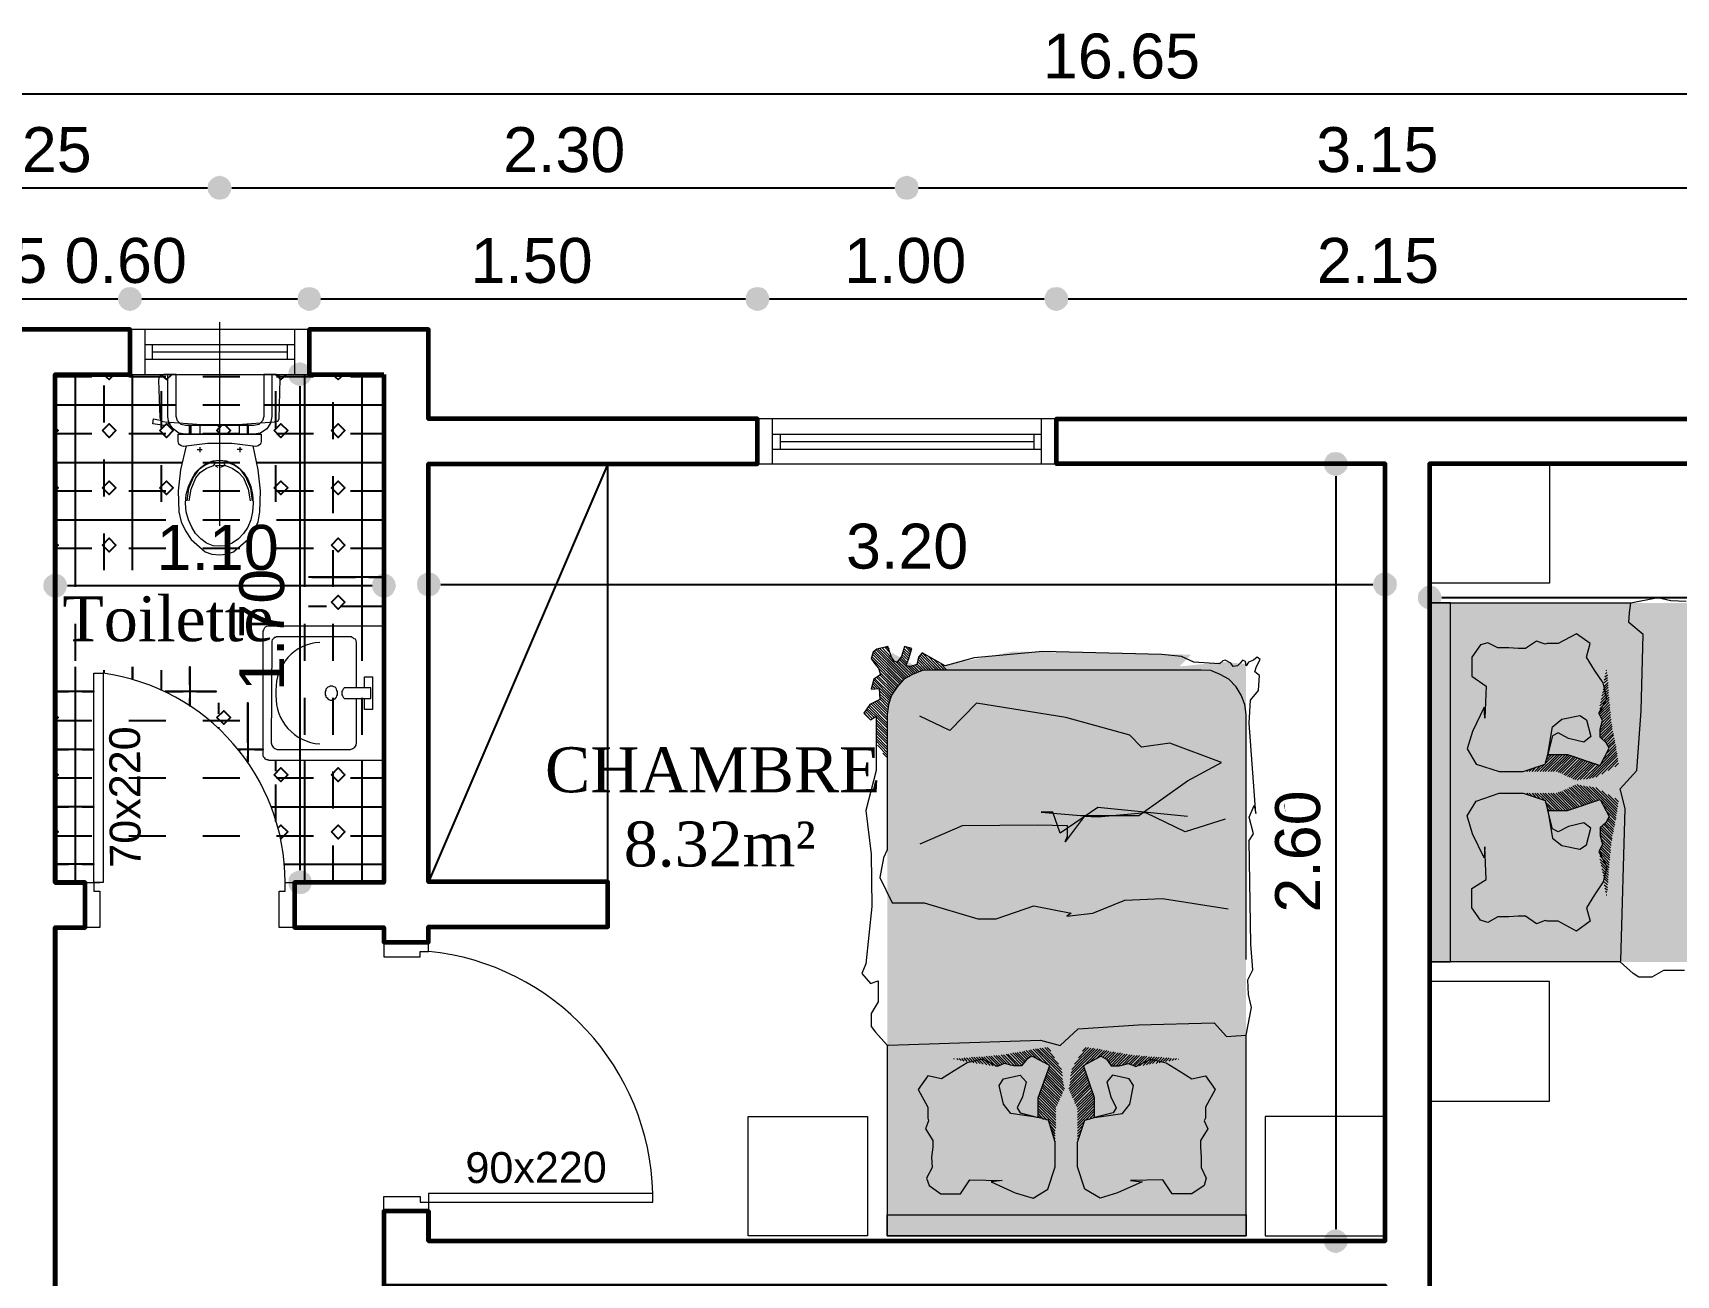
# Model space of a CAD drawing. Header units: inches. Extents: x 4.9 to 20.4, y 4.7 to 15.7.
# Drawn here: x 9.926 to 14.376, y 12.297 to 15.66 of the extents above; entities that cross this region are included whole.
import ezdxf

# ---------------------------------------------------------------- set-up
doc = ezdxf.new("R2010")
doc.units = ezdxf.units.IN
doc.header["$MEASUREMENT"] = 0
doc.linetypes.add('PDF_IMPORT', pattern=[1, 0.8, -0.2])
for name, color, linetype in [('PDF_Geometry', 7, 'Continuous'), ('PDF_Solid Fills', 7, 'Continuous'), ('PDF_Text', 7, 'Continuous')]:
    doc.layers.add(name, color=color, linetype=linetype)
doc.styles.add('PDF Arial', font='arial.ttf')
doc.styles.add('PDF Romantic', font='romantic.ttf')

# ---------------------------------------------------------------- blocks, each defined once
blk = doc.blocks.new('distribution 3')
at = {"layer": 'PDF_Solid Fills', "transparency": 33554559}
for points in [[(9.7717, 11.1788), (9.76, 11.1771), (9.7483, 11.1688), (9.7417, 11.1588), (9.74, 11.1471), (9.7417, 11.1338), (9.7483, 11.1238), (9.76, 11.1171), (9.7717, 11.1138), (9.785, 11.1171), (9.795, 11.1238), (9.8017, 11.1338), (9.805, 11.1471), (9.8017, 11.1588), (9.795, 11.1688), (9.785, 11.1771)], [(10.5783, 10.9571), (10.5717, 10.9671), (10.56, 10.9738), (10.5483, 10.9771), (10.535, 10.9738), (10.525, 10.9671), (10.5183, 10.9571), (10.515, 10.9438), (10.5183, 10.9321), (10.525, 10.9221), (10.535, 10.9138), (10.5483, 10.9121), (10.56, 10.9138), (10.5717, 10.9221), (10.5783, 10.9321), (10.58, 10.9438)], [(10.8783, 10.7138), (10.8717, 10.7238), (10.8617, 10.7321), (10.8483, 10.7338), (10.8367, 10.7321), (10.825, 10.7238), (10.8183, 10.7138), (10.8167, 10.7021), (10.8183, 10.6888), (10.825, 10.6788), (10.8367, 10.6721), (10.8483, 10.6688), (10.8617, 10.6721), (10.8717, 10.6788), (10.8783, 10.6888), (10.8817, 10.7021)], [(8.9367, 10.4838), (8.9383, 10.4721), (8.945, 10.4604), (8.9567, 10.4538), (8.9683, 10.4521), (8.9817, 10.4538), (8.9917, 10.4604), (8.9983, 10.4721), (9.0017, 10.4838), (8.9983, 10.4954), (8.9917, 10.5071), (8.9817, 10.5138), (8.9683, 10.5154), (8.9567, 10.5138), (8.945, 10.5071), (8.9383, 10.4954)], [(10.3767, 10.4838), (10.3733, 10.4954), (10.3667, 10.5071), (10.3567, 10.5138), (10.3433, 10.5154), (10.3317, 10.5138), (10.3217, 10.5071), (10.315, 10.4954), (10.3117, 10.4838), (10.315, 10.4721), (10.3217, 10.4604), (10.3317, 10.4538), (10.3433, 10.4521), (10.3567, 10.4538), (10.3667, 10.4604), (10.3733, 10.4721)], [(10.5783, 10.4704), (10.5717, 10.4821), (10.56, 10.4888), (10.5483, 10.4904), (10.535, 10.4888), (10.525, 10.4821), (10.5183, 10.4704), (10.515, 10.4588), (10.5183, 10.4471), (10.525, 10.4354), (10.535, 10.4288), (10.5483, 10.4271), (10.56, 10.4288), (10.5717, 10.4354), (10.5783, 10.4471), (10.58, 10.4588)], [(9.7717, 10.2238), (9.785, 10.2271), (9.795, 10.2338), (9.8017, 10.2438), (9.805, 10.2571), (9.8017, 10.2688), (9.795, 10.2788), (9.785, 10.2871), (9.7717, 10.2888), (9.76, 10.2871), (9.7483, 10.2788), (9.7417, 10.2688), (9.74, 10.2571), (9.7417, 10.2438), (9.7483, 10.2338), (9.76, 10.2271)], [(9.775, 10.1671), (9.7633, 10.1654), (9.7517, 10.1588), (9.745, 10.1471), (9.7433, 10.1354), (9.745, 10.1221), (9.7517, 10.1121), (9.7633, 10.1054), (9.775, 10.1021), (9.7883, 10.1054), (9.7983, 10.1121), (9.805, 10.1221), (9.8083, 10.1354), (9.805, 10.1471), (9.7983, 10.1588), (9.7883, 10.1654)], [(10.5783, 9.2571), (10.5717, 9.2688), (10.56, 9.2754), (10.5483, 9.2771), (10.535, 9.2754), (10.525, 9.2688), (10.5183, 9.2571), (10.515, 9.2454), (10.5183, 9.2321), (10.525, 9.2221), (10.535, 9.2154), (10.5483, 9.2121), (10.56, 9.2154), (10.5717, 9.2221), (10.5783, 9.2321), (10.58, 9.2454)], [(8.0117, 7.9221), (8.0683, 7.9221), (8.0683, 8.8938), (8.0117, 8.8938)], [(10.8783, 8.8538), (10.8717, 8.8638), (10.8617, 8.8704), (10.8483, 8.8738), (10.8367, 8.8704), (10.825, 8.8638), (10.8183, 8.8538), (10.8167, 8.8404), (10.8183, 8.8288), (10.825, 8.8171), (10.8367, 8.8104), (10.8483, 8.8088), (10.8617, 8.8104), (10.8717, 8.8171), (10.8783, 8.8288), (10.8817, 8.8404)], [(8.3433, 8.5588), (8.3383, 8.5304), (8.3433, 8.5338), (8.3583, 8.5421), (8.3883, 8.5271), (8.4183, 8.5204), (8.4283, 8.5171), (8.4367, 8.5238), (8.4467, 8.5338), (8.4367, 8.5788), (8.4283, 8.5838), (8.4183, 8.5904), (8.3883, 8.5838), (8.3683, 8.5788), (8.3583, 8.5704)], [(10.5783, 8.4488), (10.5717, 8.4588), (10.56, 8.4654), (10.5483, 8.4688), (10.535, 8.4654), (10.525, 8.4588), (10.5183, 8.4488), (10.515, 8.4354), (10.5183, 8.4238), (10.525, 8.4138), (10.535, 8.4054), (10.5483, 8.4038), (10.56, 8.4054), (10.5717, 8.4138), (10.5783, 8.4238), (10.58, 8.4354)], [(8.3433, 8.2671), (8.3417, 8.2671), (8.3433, 8.2571), (8.3683, 8.2371), (8.3883, 8.2338), (8.4183, 8.2271), (8.4283, 8.2338), (8.4367, 8.2388), (8.4467, 8.2838), (8.4367, 8.2921), (8.4283, 8.2988), (8.4183, 8.2971), (8.3883, 8.2888), (8.3683, 8.2788)], [(7.965, 7.6788), (7.9683, 7.6671), (7.975, 7.6571), (7.985, 7.6488), (7.9983, 7.6471), (8.01, 7.6488), (8.02, 7.6571), (8.0267, 7.6671), (8.03, 7.6788), (8.0267, 7.6921), (8.02, 7.7021), (8.01, 7.7088), (7.9983, 7.7121), (7.985, 7.7088), (7.975, 7.7021), (7.9683, 7.6921)], [(10.1333, 7.6788), (10.1317, 7.6921), (10.125, 7.7021), (10.1133, 7.7088), (10.1017, 7.7121), (10.0883, 7.7088), (10.0783, 7.7021), (10.0717, 7.6921), (10.0683, 7.6788), (10.0717, 7.6671), (10.0783, 7.6571), (10.0883, 7.6488), (10.1017, 7.6471), (10.1133, 7.6488), (10.125, 7.6571), (10.1317, 7.6671)], [(9.775, 7.5138), (9.7883, 7.5154), (9.7983, 7.5238), (9.805, 7.5338), (9.8083, 7.5454), (9.805, 7.5588), (9.7983, 7.5688), (9.7883, 7.5754), (9.775, 7.5788), (9.7633, 7.5754), (9.7517, 7.5688), (9.745, 7.5588), (9.7433, 7.5454), (9.745, 7.5338), (9.7517, 7.5238), (9.7633, 7.5154)], [(9.725, 7.3965), (9.7267, 7.3954), (9.74, 7.3921), (9.7517, 7.3954), (9.7617, 7.4021), (9.77, 7.4121), (9.7717, 7.4254), (9.77, 7.4371), (9.7617, 7.4471), (9.7517, 7.4554), (9.74, 7.4571), (9.7267, 7.4554), (9.7167, 7.4471), (9.71, 7.4371), (9.7067, 7.4254), (8.7533, 7.4254), (8.7533, 7.3688), (9.725, 7.3688)], [(9.1167, 7.0971), (9.0883, 7.0921), (9.0767, 7.0771), (9.0683, 7.0671), (9.065, 7.0488), (9.0583, 7.0188), (9.065, 7.0071), (9.07, 7.0004), (9.115, 6.9888), (9.1233, 7.0004), (9.13, 7.0071), (9.1267, 7.0188), (9.12, 7.0488), (9.11, 7.0671), (9.105, 7.0771), (9.1133, 7.0921)], [(9.38, 7.0938), (9.38, 7.0921), (9.3683, 7.0671), (9.3583, 7.0488), (9.3517, 7.0188), (9.3483, 7.0071), (9.355, 7.0004), (9.3633, 6.9888), (9.4083, 7.0004), (9.4133, 7.0071), (9.42, 7.0188), (9.4133, 7.0488), (9.41, 7.0671), (9.39, 7.0921)]]:
    blk.add_hatch(color=256, dxfattribs=at).paths.add_polyline_path(points)
at = {"layer": 'PDF_Solid Fills', "true_color": 0xffffff, "transparency": 33554559}
for points in [[(8.0683, 7.9221), (9.56, 7.9221), (9.565, 7.9838), (9.5533, 8.1004), (9.555, 8.1004), (9.585, 8.0704), (9.59, 8.3288), (9.5933, 8.5521), (9.59, 8.5721), (9.585, 8.5938), (9.5567, 8.7404), (9.555, 8.8188), (9.5583, 8.8254), (9.585, 8.8721), (9.59, 8.8804), (9.585, 8.8838), (9.5783, 8.8904), (9.5583, 8.8954), (9.5583, 8.8938), (8.0683, 8.8938)], [(9.1767, 7.8188), (9.155, 7.8154), (9.1767, 7.8171), (9.1817, 7.8171)], [(8.8283, 5.8821), (8.9083, 5.8804), (9.0533, 5.8521), (9.075, 5.8471), (9.095, 5.8438), (9.32, 5.8471), (9.5783, 5.8521), (9.5483, 5.8804), (9.5467, 5.8821), (9.615, 5.8754), (9.6633, 5.8704), (9.725, 5.8754), (9.725, 7.3688), (8.7533, 7.3688), (8.7533, 5.8788), (8.7517, 5.8788), (8.7567, 5.8588), (8.7683, 5.8471), (8.775, 5.8521), (8.8217, 5.8788)]]:
    blk.add_hatch(color=7, dxfattribs=at).paths.add_polyline_path(points)
at = {"layer": 'PDF_Geometry', "lineweight": 25}
for points in [[(11.1033, 14.9571), (11.1033, 14.9254), (11.1033, 1.5837), (11.1033, 1.5504)], [(10.8483, 11.6804), (10.8483, 11.6487), (10.8483, 10.7671), (10.8483, 10.7338)], [(10.5483, 11.4371), (10.5483, 11.4054), (10.5483, 11.0087), (10.5483, 10.9771)], [(9.7717, 10.2888), (9.7717, 10.3221), (9.7717, 11.0821), (9.7717, 11.1137)], [(8.9683, 11.0654), (8.8467, 11.0654)], [(10.5483, 10.9121), (10.5483, 10.8788), (10.5483, 10.5237), (10.5483, 10.4904)], [(10.8483, 10.6687), (10.8483, 10.6371), (10.8483, 8.9054), (10.8483, 8.8737)], [(8.8467, 10.4987), (8.9683, 10.4987)], [(10.3117, 10.4838), (10.28, 10.4838), (9.0333, 10.4838), (9.0017, 10.4838)], [(10.5483, 10.4271), (10.5483, 10.3938), (10.5483, 9.3104), (10.5483, 9.2771)], [(8.97, 9.6504), (10.1017, 9.6504), (8.97, 10.1354)], [(9.775, 10.1021), (9.775, 10.0704), (9.775, 7.6104), (9.775, 7.5787)], [(10.5483, 9.2121), (10.5483, 9.1804), (10.5483, 8.5004), (10.5483, 8.4688)], [(10.8483, 8.8087), (10.8483, 8.7754), (10.8483, 6.3571), (10.8483, 6.3237)], [(10.5483, 8.4037), (10.5483, 8.3721), (10.5483, 6.7604), (10.5483, 6.7287)], [(10.0683, 7.6787), (10.0367, 7.6787), (8.0617, 7.6787), (8.03, 7.6787)], [(9.74, 7.3921), (9.74, 7.3604), (9.74, 5.2237), (9.74, 5.1921)]]:
    blk.add_lwpolyline(points, dxfattribs=at)
at = {"layer": 'PDF_Geometry', "lineweight": 60}
for points in [[(8.28, 11.1471), (8.8467, 11.1471), (8.8467, 11.0654), (8.9683, 11.0654), (8.9683, 11.1471), (10.3433, 11.1471), (10.3433, 10.9437), (10.465, 10.9437), (10.465, 11.4704), (10.3433, 11.4704), (10.3433, 11.2688), (8.9683, 11.2688), (9.6967, 11.2688)], [(8.0783, 11.1471), (8.8467, 11.1471), (4.6, 11.1471), (8.8467, 11.1471)], [(10.1017, 11.1471), (8.9683, 11.1471), (8.9683, 11.0654)], [(8.0783, 10.1354), (8.0783, 10.2571), (7.8767, 10.2571), (7.8767, 7.5454), (5.2867, 7.5454), (5.2867, 9.4071), (5.165, 9.4071), (5.165, 7.5454)], [(7.9983, 10.1354), (8.0783, 10.1354), (7.9983, 10.1354), (7.9983, 7.5454), (10.1017, 7.5454), (10.1017, 8.4354), (10.2233, 8.4354), (10.2233, 6.6971), (10.1017, 6.6971), (10.1017, 7.4254), (7.1483, 7.4254), (7.1483, 6.0871), (7.6333, 6.0871), (7.6333, 5.9654), (7.1483, 5.9654), (7.1483, 5.1571), (7.2, 5.1571), (7.2, 5.0354), (7.1483, 5.0354), (7.1483, 4.6337), (7.0267, 4.6337), (7.0267, 7.4254), (3.83, 7.4254)]]:
    blk.add_lwpolyline(points, dxfattribs=at)
for points in [[(9.6967, 11.1471), (8.9683, 11.1471)], [(10.3433, 10.2571), (8.9683, 10.2571), (8.9683, 10.4987), (8.8467, 10.4987), (8.8467, 10.2571), (8.8067, 10.2571), (8.8067, 10.1354), (8.8483, 10.1354), (8.8483, 9.6504), (8.97, 9.6504), (8.97, 10.1354), (10.1017, 10.1354), (10.1017, 9.2454), (10.2233, 9.2454), (10.2233, 10.1354), (10.465, 10.1354), (10.465, 10.4588), (10.3433, 10.4588)]]:
    blk.add_lwpolyline(points, close=True, dxfattribs=at)
at = {"layer": 'PDF_Geometry', "color": 177, "lineweight": 25, "true_color": 0x293088}
for points in [[(9.0183, 11.0738), (9.0183, 11.0421), (9.0183, 11.1471), (9.0183, 11.1104)], [(9.0967, 11.1471), (9.105, 11.1387), (9.1133, 11.1471)], [(9.1733, 11.0738), (9.1733, 11.0421), (9.1733, 11.1471), (9.1733, 11.1104)], [(9.2517, 11.1471), (9.26, 11.1387), (9.2683, 11.1471)], [(9.3283, 11.0738), (9.3283, 11.0421), (9.3283, 11.1471), (9.3283, 11.1104)], [(9.4067, 11.1471), (9.415, 11.1387), (9.4233, 11.1471)], [(9.485, 11.0738), (9.485, 11.0421), (9.485, 11.1471), (9.485, 11.1104)], [(9.8733, 11.1471), (9.8817, 11.1387), (9.89, 11.1471)], [(9.95, 11.1471), (9.95, 10.9021)], [(10.0283, 11.1471), (10.0367, 11.1387), (10.045, 11.1471)], [(10.105, 11.1471), (10.105, 10.8021)], [(10.1833, 11.1471), (10.1917, 11.1387), (10.2, 11.1471)], [(10.2617, 11.1471), (10.2617, 10.8187)], [(10.3383, 11.1471), (10.3433, 11.1421)], [(8.9683, 11.0921), (9.5517, 11.0921)], [(9.8133, 11.0921), (10.3433, 11.0921)], [(9.535, 11.0137), (9.5433, 11.0137)], [(10.3433, 11.0154), (10.33, 11.0004), (10.3433, 10.9871)], [(9.8133, 10.9371), (10.3433, 10.9371)], [(9.4883, 10.8588), (9.5433, 10.8588)], [(10.3433, 10.8604), (10.33, 10.8454), (10.3433, 10.8304)], [(9.485, 10.7637), (9.485, 10.7104), (9.485, 10.8488), (9.485, 10.8004)], [(9.5033, 10.7821), (9.5517, 10.7821), (9.4467, 10.7821), (9.4667, 10.7821)], [(9.385, 10.7037), (9.3883, 10.7037)], [(9.425, 10.7037), (9.455, 10.7037)], [(10.1817, 10.6988), (10.1917, 10.7088), (10.205, 10.6971)], [(10.1817, 10.6821), (10.1917, 10.6721), (10.205, 10.6854)], [(10.2017, 10.7037), (10.205, 10.7037)], [(9.3283, 10.6071), (9.3283, 10.5838), (9.3283, 10.6521), (9.3283, 10.6438)], [(9.3467, 10.6254), (9.455, 10.6254), (9.295, 10.6254), (9.31, 10.6254)], [(10.105, 10.6004), (10.105, 10.2571)], [(9.1333, 10.5488), (9.2333, 10.5488)], [(9.1733, 10.5621), (9.1733, 10.2571)], [(9.27, 10.5488), (9.2983, 10.5488)], [(10.2617, 10.5821), (10.2617, 10.2571)], [(10.3433, 10.5504), (10.33, 10.5354), (10.3433, 10.5204)], [(9.0183, 10.5254), (9.0183, 10.2571)], [(9.115, 10.5437), (9.1233, 10.5354), (9.105, 10.5171), (9.0867, 10.5354), (9.0867, 10.5371)], [(9.95, 10.5121), (9.95, 10.2571)], [(8.9683, 10.4704), (9.2983, 10.4704)], [(9.7167, 10.4604), (9.7167, 10.4121)], [(9.795, 10.2971), (9.795, 10.2571), (9.795, 10.4604)], [(9.8467, 10.4704), (10.3433, 10.4704)], [(9.795, 10.4521), (9.795, 10.3338)], [(9.7167, 10.3754), (9.7167, 10.2571)], [(10.3433, 10.3954), (10.33, 10.3804), (10.3433, 10.3654)], [(8.9683, 10.3154), (9.2983, 10.3154)], [(9.6633, 10.3154), (10.3433, 10.3154)]]:
    blk.add_lwpolyline(points, dxfattribs=at)
at = {"layer": 'PDF_Geometry', "color": 177, "linetype": 'PDF_IMPORT', "lineweight": 25, "ltscale": 0.118333, "true_color": 0x293088}
for points in [[(9.095, 11.1471), (9.095, 10.2571)], [(9.2517, 11.1471), (9.2517, 10.2571)], [(9.8733, 11.1471), (9.8733, 10.2571)], [(9.95, 11.1471), (9.95, 10.2571)], [(10.0283, 11.1471), (10.0283, 10.2571)], [(10.105, 11.1471), (10.105, 10.2571)], [(10.1833, 11.1471), (10.1833, 10.2571)], [(10.2617, 11.1471), (10.2617, 10.2571)], [(10.3383, 11.1471), (10.3383, 10.2571)], [(9.8133, 11.0137), (10.32, 11.0137)], [(9.9983, 10.8588), (10.32, 10.8588)], [(9.1733, 10.5621), (9.1733, 10.2571)], [(9.9983, 10.5488), (10.32, 10.5488)], [(9.0183, 10.5254), (9.0183, 10.2571)]]:
    blk.add_lwpolyline(points, dxfattribs=at)
at = {"layer": 'PDF_Geometry', "color": 177, "linetype": 'PDF_IMPORT', "lineweight": 25, "ltscale": 0.105, "true_color": 0x293088}
blk.add_lwpolyline([(9.4067, 11.1471), (9.4067, 10.5838)], dxfattribs=at)
at = {"layer": 'PDF_Geometry', "color": 177, "linetype": 'PDF_IMPORT', "lineweight": 25, "ltscale": 0.12, "true_color": 0x293088}
for points in [[(8.9683, 11.0921), (10.3433, 11.0921)], [(9.8133, 10.9371), (10.3433, 10.9371)], [(8.9683, 10.4704), (10.3433, 10.4704)], [(8.9683, 10.3938), (10.32, 10.3938)], [(8.9683, 10.3154), (10.3433, 10.3154)]]:
    blk.add_lwpolyline(points, dxfattribs=at)
at = {"layer": 'PDF_Geometry', "lineweight": 0}
for points in [[(8.9683, 11.0421), (9.535, 11.0421), (9.535, 11.0171), (8.9683, 11.0171), (8.9683, 11.0421), (8.945, 11.0421), (8.945, 11.0254), (8.8467, 11.0254), (8.8467, 11.0654), (8.9683, 11.0654), (8.9683, 11.0254)], [(10.465, 10.9038), (10.3433, 10.9038)], [(10.385, 10.9038), (10.385, 10.4988)], [(10.425, 10.9038), (10.425, 10.4988)], [(10.425, 10.8838), (10.385, 10.8838)], [(10.405, 10.8838), (10.405, 10.5188)], [(10.425, 10.5188), (10.385, 10.5188)], [(8.9683, 10.4988), (8.8467, 10.4988)], [(10.465, 10.4988), (10.3433, 10.4988)], [(9.495, 10.3088), (9.525, 10.3088), (9.525, 10.2871), (9.4367, 10.2871), (9.4367, 10.3088), (9.4667, 10.3088)], [(8.8067, 10.2571), (8.8067, 10.1354)], [(10.2233, 9.2454), (10.1017, 9.2454), (10.2233, 9.2454)], [(10.2233, 9.2054), (10.1017, 9.2054)], [(10.1417, 9.2054), (10.1417, 8.4771)], [(10.1817, 9.1838), (10.1417, 9.1838)], [(10.1617, 9.1838), (10.1617, 8.4971)], [(10.1817, 9.2054), (10.1817, 8.4771)], [(9.3933, 8.8938), (9.445, 8.9454)], [(9.4083, 8.9388), (9.4283, 8.9571)], [(9.4117, 8.9338), (9.4317, 8.9538)], [(9.415, 8.9288), (9.4367, 8.9504)], [(9.4183, 8.9254), (9.44, 8.9488)], [(8.76, 7.9221), (9.4233, 7.9221), (9.45, 7.9254), (9.475, 7.9354), (9.4983, 7.9488), (9.5183, 7.9688), (9.5317, 7.9921), (9.5417, 8.0171), (9.5433, 8.0438), (9.5433, 8.7721), (9.5417, 8.7988), (9.5317, 8.8254), (9.5183, 8.8488), (9.4983, 8.8671), (9.475, 8.8821), (9.45, 8.8904), (9.4233, 8.8938), (9.0567, 8.8938), (9.035, 8.9038), (8.9817, 8.9138), (8.9133, 8.8804), (8.9133, 8.7938), (8.87, 8.6488), (8.87, 8.5988), (8.905, 8.4971), (8.885, 8.3954), (8.8767, 8.4071), (8.885, 8.3371), (8.92, 8.2504), (8.925, 8.1488), (8.8967, 7.9704)], [(9.3067, 8.8938), (9.3183, 8.9054)], [(9.3133, 8.8938), (9.34, 8.9204)], [(9.32, 8.8938), (9.3517, 8.9238)], [(9.3283, 8.8938), (9.3583, 8.9238)], [(9.335, 8.8938), (9.365, 8.9238)], [(9.3433, 8.8938), (9.3733, 8.9238)], [(9.35, 8.8938), (9.38, 8.9238)], [(9.3567, 8.8938), (9.3867, 8.9238)], [(9.365, 8.8938), (9.395, 8.9238)], [(9.3717, 8.8938), (9.4017, 8.9238)], [(9.3783, 8.8938), (9.4083, 8.9238)], [(9.3867, 8.8938), (9.4167, 8.9238)], [(9.4, 8.8938), (9.4483, 8.9421)], [(9.4083, 8.8938), (9.4517, 8.9371)], [(9.415, 8.8938), (9.4533, 8.9321)], [(9.4233, 8.8938), (9.4567, 8.9271)], [(9.43, 8.8938), (9.4583, 8.9221)], [(9.4367, 8.8938), (9.4617, 8.9188)], [(9.4433, 8.8921), (9.465, 8.9138)], [(9.4483, 8.8904), (9.4717, 8.9138)], [(9.455, 8.8888), (9.48, 8.9154)], [(9.46, 8.8871), (9.4883, 8.9154)], [(9.465, 8.8854), (9.5117, 8.9321)], [(9.47, 8.8838), (9.5167, 8.9304)], [(9.475, 8.8821), (9.52, 8.9271)], [(9.48, 8.8788), (9.5233, 8.9221)], [(9.485, 8.8771), (9.5267, 8.9188)], [(9.49, 8.8738), (9.53, 8.9138)], [(9.4917, 8.9338), (9.495, 8.9371)], [(9.4933, 8.9271), (9.5, 8.9354)], [(9.4933, 8.9204), (9.5067, 8.9338)], [(9.4933, 8.8704), (9.5367, 8.9138)], [(9.4983, 8.8671), (9.5467, 8.9154)], [(9.5017, 8.8638), (9.5733, 8.9354)], [(9.5067, 8.8604), (9.58, 8.9354)], [(9.51, 8.8571), (9.5867, 8.9338)], [(9.5133, 8.8538), (9.5917, 8.9321)], [(9.5167, 8.8488), (9.595, 8.9288)], [(9.52, 8.8454), (9.5983, 8.9238)], [(9.5233, 8.8421), (9.6, 8.9188)], [(9.525, 8.8371), (9.6017, 8.9138)], [(9.5783, 8.8838), (9.6033, 8.9071)], [(9.59, 8.8854), (9.605, 8.9004)], [(9.5283, 8.8321), (9.5667, 8.8704)], [(9.5317, 8.8271), (9.5667, 8.8638)], [(9.5333, 8.8221), (9.5717, 8.8604)], [(9.56, 8.8421), (9.5767, 8.8588)], [(9.565, 8.8404), (9.58, 8.8554)], [(9.6, 8.8888), (9.605, 8.8954)], [(9.535, 8.8171), (9.5533, 8.8354)], [(9.5367, 8.8121), (9.5533, 8.8288)], [(9.5383, 8.8071), (9.555, 8.8238)], [(9.54, 8.8004), (9.5567, 8.8171)], [(9.5417, 8.7954), (9.56, 8.8138)], [(9.5433, 8.7888), (9.5667, 8.8121)], [(9.5433, 8.7821), (9.5717, 8.8104)], [(9.57, 8.8371), (9.585, 8.8538)], [(9.575, 8.8354), (9.5917, 8.8521)], [(9.58, 8.8338), (9.5967, 8.8504)], [(9.5867, 8.8321), (9.6017, 8.8488)], [(9.5917, 8.8304), (9.605, 8.8438)], [(9.5967, 8.8288), (9.6033, 8.8354)], [(9.14, 7.9788), (9.105, 8.0871), (9.1567, 8.1938), (9.145, 8.3238), (9.1467, 8.3604), (9.0783, 8.4121), (9.0933, 8.4054), (9.1217, 8.4054), (9.1233, 8.4871), (9.1217, 8.6904), (9.0717, 8.8054)], [(9.1467, 8.0804), (9.1717, 8.3238), (9.1017, 8.4254), (9.1583, 8.4454), (9.1583, 8.4771), (9.15, 8.3704), (9.15, 8.2121), (9.2433, 8.0804), (9.2933, 7.9888), (9.345, 8.1288), (9.335, 8.2054), (9.3667, 8.2371), (9.415, 8.4104), (9.4533, 8.6521), (9.38, 8.7238), (9.4183, 8.8054)], [(9.5433, 8.7754), (9.5783, 8.8088)], [(9.5433, 8.7688), (9.5817, 8.8054)], [(9.5433, 8.7604), (9.585, 8.8021)], [(9.5433, 8.7538), (9.59, 8.7988)], [(9.5433, 8.7471), (9.58, 8.7821)], [(9.5433, 8.7388), (9.57, 8.7654)], [(9.5433, 8.7321), (9.56, 8.7488)], [(8.4817, 8.6671), (8.4933, 8.6788)], [(8.4833, 8.6771), (8.4933, 8.6854)], [(8.485, 8.6854), (8.4917, 8.6921)], [(8.4867, 8.6938), (8.4917, 8.6988)], [(8.4883, 8.7021), (8.4917, 8.7054)], [(8.49, 8.7121), (8.4917, 8.7121)], [(8.4717, 8.6071), (8.4967, 8.6321)], [(8.4733, 8.6154), (8.4967, 8.6388)], [(8.475, 8.6238), (8.4967, 8.6454)], [(8.4767, 8.6338), (8.495, 8.6521)], [(8.4783, 8.6504), (8.495, 8.6654)], [(8.4783, 8.6421), (8.495, 8.6588)], [(8.48, 8.6588), (8.4933, 8.6721)], [(8.47, 8.5988), (8.4983, 8.6254)], [(8.4717, 8.5921), (8.4983, 8.6188)], [(8.4733, 8.5871), (8.4983, 8.6121)], [(8.4767, 8.5821), (8.5, 8.6054)], [(8.4767, 8.5688), (8.5, 8.5921)], [(8.4783, 8.5771), (8.5, 8.5988)], [(8.4717, 8.5488), (8.5017, 8.5788)], [(8.4717, 8.5421), (8.5033, 8.5721)], [(8.4717, 8.5354), (8.5033, 8.5671)], [(8.4733, 8.5588), (8.5017, 8.5854)], [(8.4733, 8.5288), (8.505, 8.5604)], [(8.4783, 8.5254), (8.5067, 8.5538)], [(8.4817, 8.5221), (8.5067, 8.5471)], [(8.4733, 8.4554), (8.5167, 8.4988)], [(8.4817, 8.4721), (8.515, 8.5054)], [(8.485, 8.5188), (8.5083, 8.5421)], [(8.49, 8.5154), (8.51, 8.5354)], [(8.49, 8.4871), (8.5133, 8.5104)], [(8.4917, 8.5104), (8.51, 8.5288)], [(8.495, 8.5071), (8.5117, 8.5238)], [(8.4983, 8.5021), (8.5133, 8.5171)], [(8.3033, 8.4371), (8.3217, 8.4554)], [(8.31, 8.4371), (8.3567, 8.4854)], [(8.3167, 8.4371), (8.365, 8.4854)], [(8.325, 8.4604), (8.35, 8.4854)], [(8.325, 8.4371), (8.3717, 8.4854)], [(8.3267, 8.4704), (8.3433, 8.4854)], [(8.33, 8.4788), (8.335, 8.4854)], [(8.3317, 8.4371), (8.3783, 8.4854)], [(8.3383, 8.4371), (8.385, 8.4838)], [(8.3467, 8.4371), (8.3917, 8.4821)], [(8.3533, 8.4371), (8.3967, 8.4804)], [(8.36, 8.4371), (8.4017, 8.4788)], [(8.365, 8.4338), (8.4067, 8.4771)], [(8.37, 8.4321), (8.4133, 8.4754)], [(8.375, 8.4288), (8.4183, 8.4738)], [(8.38, 8.4271), (8.4233, 8.4721)], [(8.385, 8.4254), (8.4283, 8.4688)], [(8.39, 8.4221), (8.435, 8.4671)], [(8.395, 8.4204), (8.44, 8.4654)], [(8.4, 8.4188), (8.445, 8.4638)], [(8.405, 8.4154), (8.45, 8.4621)], [(8.41, 8.4138), (8.4567, 8.4604)], [(8.4183, 8.4154), (8.4617, 8.4588)], [(8.4267, 8.4171), (8.4667, 8.4571)], [(8.435, 8.4188), (8.4717, 8.4554)], [(8.445, 8.4188), (8.5183, 8.4921)], [(8.4533, 8.4204), (8.5183, 8.4871)], [(8.4617, 8.4221), (8.52, 8.4804)], [(8.4767, 8.4304), (8.52, 8.4738)], [(8.4933, 8.4404), (8.5217, 8.4671)], [(8.5117, 8.4504), (8.5217, 8.4604)], [(10.2233, 8.4771), (10.1017, 8.4771)], [(10.1817, 8.4971), (10.1417, 8.4971)], [(8.2667, 8.4388), (8.2683, 8.4388)], [(8.2733, 8.4388), (8.2783, 8.4421)], [(8.2817, 8.4388), (8.2883, 8.4454)], [(8.2883, 8.4388), (8.3, 8.4488)], [(8.295, 8.4388), (8.31, 8.4521)], [(8.2667, 8.3788), (8.2683, 8.3771)], [(8.2733, 8.3788), (8.2783, 8.3738)], [(8.2817, 8.3788), (8.2883, 8.3704)], [(8.2883, 8.3788), (8.3, 8.3671)], [(8.295, 8.3788), (8.31, 8.3638)], [(8.3033, 8.3788), (8.3217, 8.3604)], [(8.31, 8.3788), (8.3567, 8.3321)], [(8.3167, 8.3788), (8.365, 8.3321)], [(8.325, 8.3788), (8.3717, 8.3321)], [(8.3317, 8.3788), (8.3783, 8.3321)], [(8.3383, 8.3788), (8.385, 8.3321)], [(8.3467, 8.3788), (8.3917, 8.3338)], [(8.3533, 8.3788), (8.3967, 8.3354)], [(8.36, 8.3804), (8.4017, 8.3371)], [(8.365, 8.3821), (8.4067, 8.3388)], [(8.37, 8.3854), (8.4133, 8.3421)], [(8.375, 8.3871), (8.4183, 8.3438)], [(8.38, 8.3888), (8.4233, 8.3454)], [(8.385, 8.3921), (8.4283, 8.3471)], [(8.39, 8.3938), (8.435, 8.3488)], [(8.395, 8.3954), (8.44, 8.3504)], [(8.4, 8.3988), (8.445, 8.3521)], [(8.405, 8.4004), (8.45, 8.3538)], [(8.41, 8.4021), (8.4567, 8.3554)], [(8.4183, 8.4004), (8.4617, 8.3588)], [(8.4267, 8.3988), (8.4667, 8.3604)], [(8.435, 8.3988), (8.4717, 8.3621)], [(8.445, 8.3971), (8.5183, 8.3238)], [(8.4533, 8.3954), (8.5183, 8.3304)], [(8.4617, 8.3938), (8.52, 8.3354)], [(8.4767, 8.3871), (8.52, 8.3421)], [(8.4933, 8.3754), (8.5217, 8.3488)], [(8.5117, 8.3654), (8.5217, 8.3554)], [(8.325, 8.3571), (8.35, 8.3321)], [(8.3267, 8.3471), (8.3433, 8.3321)], [(8.33, 8.3371), (8.335, 8.3321)], [(8.4733, 8.3604), (8.5167, 8.3171)], [(8.4817, 8.3454), (8.515, 8.3121)], [(8.49, 8.3288), (8.5133, 8.3054)], [(8.4717, 8.2821), (8.5033, 8.2504)], [(8.4733, 8.2871), (8.505, 8.2571)], [(8.4783, 8.2904), (8.5067, 8.2621)], [(8.4817, 8.2938), (8.5067, 8.2688)], [(8.485, 8.2971), (8.5083, 8.2754)], [(8.49, 8.3004), (8.51, 8.2804)], [(8.4917, 8.3054), (8.51, 8.2871)], [(8.495, 8.3104), (8.5117, 8.2938)], [(8.4983, 8.3154), (8.5133, 8.2988)], [(8.4717, 8.2738), (8.5033, 8.2438)], [(8.4717, 8.2671), (8.5017, 8.2371)], [(8.4733, 8.2588), (8.5017, 8.2304)], [(8.4767, 8.2488), (8.5, 8.2238)], [(8.4767, 8.2338), (8.5, 8.2104)], [(8.4783, 8.2388), (8.5, 8.2171)], [(8.47, 8.2188), (8.4983, 8.1904)], [(8.4717, 8.2238), (8.4983, 8.1971)], [(8.4717, 8.2104), (8.4967, 8.1838)], [(8.4733, 8.2288), (8.4983, 8.2038)], [(8.4733, 8.2004), (8.4967, 8.1771)], [(8.475, 8.1921), (8.4967, 8.1704)], [(8.4767, 8.1838), (8.495, 8.1638)], [(8.4783, 8.1754), (8.495, 8.1571)], [(8.4783, 8.1654), (8.495, 8.1504)], [(8.48, 8.1571), (8.4933, 8.1438)], [(8.4817, 8.1488), (8.4933, 8.1371)], [(8.4833, 8.1404), (8.4933, 8.1304)], [(8.485, 8.1304), (8.4917, 8.1238)], [(8.4867, 8.1221), (8.4917, 8.1171)], [(8.4883, 8.1138), (8.4917, 8.1104)], [(8.49, 8.1054), (8.49, 8.1038)], [(9.21, 7.1688), (9.2083, 7.1688)], [(9.2683, 7.1688), (9.27, 7.1688)], [(9.21, 7.1254), (9.1633, 7.0788)], [(9.21, 7.1338), (9.1917, 7.1154)], [(9.21, 7.1404), (9.195, 7.1254)], [(9.21, 7.1471), (9.1983, 7.1371)], [(9.21, 7.1554), (9.2017, 7.1471)], [(9.21, 7.1621), (9.205, 7.1571)], [(9.2683, 7.1621), (9.2733, 7.1571)], [(9.2683, 7.1554), (9.2767, 7.1471)], [(9.2683, 7.1471), (9.28, 7.1371)], [(9.2683, 7.1404), (9.2833, 7.1254)], [(9.2683, 7.1338), (9.2867, 7.1154)], [(9.2683, 7.1254), (9.315, 7.0788)], [(9.21, 7.1188), (9.1633, 7.0721)], [(9.1867, 7.1121), (9.1633, 7.0871)], [(9.21, 7.1121), (9.1633, 7.0654)], [(9.1783, 7.1088), (9.1633, 7.0938)], [(9.1683, 7.1071), (9.1633, 7.1004)], [(9.21, 7.1038), (9.1633, 7.0571)], [(9.21, 7.0971), (9.1633, 7.0504)], [(9.21, 7.0904), (9.165, 7.0454)], [(9.21, 7.0821), (9.1667, 7.0404)], [(9.2117, 7.0771), (9.1683, 7.0338)], [(9.2667, 7.0771), (9.31, 7.0338)], [(9.2683, 7.1188), (9.315, 7.0721)], [(9.2683, 7.1121), (9.315, 7.0654)], [(9.2683, 7.1038), (9.315, 7.0571)], [(9.2683, 7.0971), (9.315, 7.0504)], [(9.2683, 7.0904), (9.3133, 7.0454)], [(9.2683, 7.0821), (9.3117, 7.0404)], [(9.29, 7.1121), (9.315, 7.0871)], [(9.3, 7.1088), (9.315, 7.0938)], [(9.31, 7.1071), (9.315, 7.1004)], [(9.2133, 7.0721), (9.17, 7.0288)], [(9.215, 7.0671), (9.1717, 7.0238)], [(9.2183, 7.0621), (9.1733, 7.0188)], [(9.22, 7.0571), (9.1767, 7.0121)], [(9.2217, 7.0521), (9.1783, 7.0071)], [(9.225, 7.0471), (9.18, 7.0021)], [(9.2267, 7.0421), (9.1817, 6.9971)], [(9.23, 7.0371), (9.1833, 6.9904)], [(9.2317, 7.0321), (9.185, 6.9854)], [(9.2467, 7.0321), (9.2933, 6.9854)], [(9.2483, 7.0371), (9.295, 6.9904)], [(9.2517, 7.0421), (9.2967, 6.9971)], [(9.2533, 7.0471), (9.2983, 7.0021)], [(9.255, 7.0521), (9.3, 7.0071)], [(9.2583, 7.0571), (9.3017, 7.0121)], [(9.26, 7.0621), (9.3033, 7.0188)], [(9.2633, 7.0671), (9.3067, 7.0238)], [(9.265, 7.0721), (9.3083, 7.0288)], [(9.2283, 6.9921), (9.155, 6.9188)], [(9.2333, 7.0254), (9.1867, 6.9804)], [(9.2317, 7.0171), (9.1883, 6.9754)], [(9.23, 7.0088), (9.19, 6.9688)], [(9.2283, 7.0004), (9.1933, 6.9638)], [(9.245, 7.0254), (9.2917, 6.9804)], [(9.2467, 7.0171), (9.29, 6.9754)], [(9.2483, 7.0088), (9.2867, 6.9688)], [(9.2483, 7.0004), (9.285, 6.9638)], [(9.25, 6.9921), (9.3233, 6.9188)], [(8.935, 6.9471), (8.935, 6.9454)], [(8.945, 6.9488), (8.9417, 6.9454)], [(8.9533, 6.9504), (8.9483, 6.9438)], [(8.9617, 6.9521), (8.955, 6.9438)], [(8.97, 6.9521), (8.9617, 6.9438)], [(8.98, 6.9538), (8.9683, 6.9421)], [(8.9883, 6.9554), (8.975, 6.9421)], [(8.9967, 6.9571), (8.9817, 6.9421)], [(9.005, 6.9588), (8.9883, 6.9404)], [(9.015, 6.9604), (8.995, 6.9404)], [(9.0233, 6.9621), (9.0017, 6.9404)], [(9.0317, 6.9638), (9.0083, 6.9388)], [(9.04, 6.9638), (9.015, 6.9388)], [(9.05, 6.9654), (9.0217, 6.9388)], [(9.055, 6.9654), (9.0283, 6.9371)], [(9.06, 6.9621), (9.035, 6.9371)], [(9.065, 6.9604), (9.0417, 6.9371)], [(9.07, 6.9588), (9.0483, 6.9354)], [(9.08, 6.9604), (9.055, 6.9354)], [(9.0883, 6.9621), (9.0617, 6.9354)], [(9.0983, 6.9638), (9.0683, 6.9338)], [(9.105, 6.9638), (9.075, 6.9338)], [(9.1133, 6.9638), (9.0817, 6.9321)], [(9.1183, 6.9621), (9.0867, 6.9304)], [(9.1217, 6.9588), (9.0933, 6.9304)], [(9.125, 6.9538), (9.1, 6.9288)], [(9.1283, 6.9504), (9.105, 6.9271)], [(9.1317, 6.9471), (9.1117, 6.9271)], [(9.1367, 6.9438), (9.1183, 6.9254)], [(9.1417, 6.9421), (9.1233, 6.9238)], [(9.16, 6.9454), (9.1367, 6.9221)], [(9.1767, 6.9538), (9.1417, 6.9204)], [(9.1917, 6.9621), (9.1483, 6.9204)], [(9.2267, 6.9838), (9.16, 6.9171)], [(9.225, 6.9754), (9.1667, 6.9171)], [(9.2167, 6.9588), (9.1733, 6.9154)], [(9.2067, 6.9421), (9.18, 6.9154)], [(9.2517, 6.9838), (9.3183, 6.9171)], [(9.2533, 6.9754), (9.3117, 6.9171)], [(9.2617, 6.9588), (9.305, 6.9154)], [(9.2717, 6.9421), (9.2983, 6.9154)], [(9.2867, 6.9621), (9.33, 6.9204)], [(9.3017, 6.9538), (9.3367, 6.9204)], [(9.3183, 6.9454), (9.3417, 6.9221)], [(9.3367, 6.9421), (9.3533, 6.9238)], [(9.3417, 6.9438), (9.36, 6.9254)], [(9.3467, 6.9471), (9.3667, 6.9271)], [(9.35, 6.9504), (9.3717, 6.9271)], [(9.3533, 6.9538), (9.3783, 6.9288)], [(9.3567, 6.9588), (9.385, 6.9304)], [(9.36, 6.9621), (9.3917, 6.9304)], [(9.365, 6.9638), (9.3967, 6.9321)], [(9.3733, 6.9638), (9.4033, 6.9338)], [(9.38, 6.9638), (9.41, 6.9338)], [(9.3883, 6.9621), (9.4167, 6.9354)], [(9.3983, 6.9604), (9.4233, 6.9354)], [(9.4083, 6.9588), (9.43, 6.9354)], [(9.4133, 6.9604), (9.4367, 6.9371)], [(9.4183, 6.9621), (9.4433, 6.9371)], [(9.4233, 6.9654), (9.45, 6.9371)], [(9.4283, 6.9654), (9.4567, 6.9388)], [(9.4383, 6.9638), (9.4633, 6.9388)], [(9.4467, 6.9638), (9.47, 6.9388)], [(9.455, 6.9621), (9.4767, 6.9404)], [(9.4633, 6.9604), (9.4833, 6.9404)], [(9.4733, 6.9588), (9.49, 6.9404)], [(9.4817, 6.9571), (9.4967, 6.9421)], [(9.49, 6.9554), (9.5033, 6.9421)], [(9.4983, 6.9538), (9.51, 6.9421)], [(9.5083, 6.9521), (9.5167, 6.9438)], [(9.5167, 6.9521), (9.5233, 6.9438)], [(9.525, 6.9504), (9.53, 6.9438)], [(9.5333, 6.9488), (9.5367, 6.9454)], [(9.5417, 6.9471), (9.5433, 6.9454)], [(9.145, 6.9388), (9.13, 6.9238)], [(9.1967, 6.9238), (9.1867, 6.9138)], [(9.2817, 6.9238), (9.2917, 6.9138)], [(9.3333, 6.9388), (9.3483, 6.9238)]]:
    blk.add_lwpolyline(points, dxfattribs=at)
at = {"layer": 'PDF_Geometry', "color": 177, "lineweight": 25, "true_color": 0x293088}
for points in [[(9.8817, 11.0188), (9.9, 11.0004), (9.8817, 10.9821), (9.8633, 11.0004)], [(10.0367, 11.0188), (10.055, 11.0004), (10.0367, 10.9821), (10.0183, 11.0004)], [(10.1917, 11.0188), (10.21, 11.0004), (10.1917, 10.9821), (10.1733, 11.0004)], [(9.5517, 10.9371), (9.5183, 10.9371)], [(10.0367, 10.8637), (10.055, 10.8454), (10.0367, 10.8271), (10.0183, 10.8454)], [(10.1917, 10.8637), (10.21, 10.8454), (10.1917, 10.8271), (10.1733, 10.8454)], [(10.205, 10.7821), (10.1817, 10.7821)], [(9.415, 10.7088), (9.4333, 10.6904), (9.415, 10.6721), (9.3967, 10.6904)], [(10.205, 10.6254), (10.1817, 10.6254)], [(9.26, 10.5538), (9.2783, 10.5354), (9.26, 10.5171), (9.2417, 10.5354)], [(10.0367, 10.5538), (10.055, 10.5354), (10.0367, 10.5171), (10.0183, 10.5354)], [(10.1917, 10.5538), (10.21, 10.5354), (10.1917, 10.5171), (10.1733, 10.5354)], [(9.105, 10.3987), (9.1233, 10.3804), (9.105, 10.3621), (9.0867, 10.3804)], [(9.26, 10.3987), (9.2783, 10.3804), (9.26, 10.3621), (9.2417, 10.3804)], [(9.7267, 10.3987), (9.745, 10.3804), (9.7267, 10.3621), (9.7083, 10.3804)], [(9.8817, 10.3987), (9.9, 10.3804), (9.8817, 10.3621), (9.8633, 10.3804)], [(10.0367, 10.3987), (10.055, 10.3804), (10.0367, 10.3621), (10.0183, 10.3804)], [(10.1917, 10.3987), (10.21, 10.3804), (10.1917, 10.3621), (10.1733, 10.3804)]]:
    blk.add_lwpolyline(points, close=True, dxfattribs=at)
at = {"layer": 'PDF_Geometry', "lineweight": 0}
for points in [[(10.3433, 10.4588), (10.465, 10.4588), (10.465, 10.9438), (10.3433, 10.9438), (10.465, 10.9438), (10.3433, 10.9438)], [(9.2983, 10.5688), (9.3, 10.5704), (9.3, 10.5738), (9.3017, 10.5771), (9.305, 10.5788), (9.3067, 10.5821), (9.31, 10.5838), (9.3133, 10.5838), (9.3167, 10.5838), (9.645, 10.5838), (9.6483, 10.5838), (9.6517, 10.5821), (9.655, 10.5804), (9.6583, 10.5788), (9.66, 10.5771), (9.6617, 10.5738), (9.6633, 10.5704), (9.6633, 10.5671), (9.6633, 10.2571), (9.2983, 10.2571)], [(8.945, 10.5404), (8.945, 10.5238), (8.9683, 10.5238), (8.9683, 10.4988), (8.8467, 10.4988), (8.8467, 10.5404)], [(9.4817, 10.3821), (9.485, 10.3821), (9.4883, 10.3837), (9.4917, 10.3854), (9.495, 10.3871), (9.4967, 10.3887), (9.4983, 10.3921), (9.5, 10.3954), (9.5, 10.3987), (9.5, 10.4021), (9.4983, 10.4054), (9.4967, 10.4087), (9.495, 10.4104), (9.4917, 10.4138), (9.4883, 10.4138), (9.485, 10.4154), (9.4817, 10.4154), (9.4767, 10.4154), (9.4733, 10.4138), (9.47, 10.4138), (9.4683, 10.4104), (9.465, 10.4087), (9.4633, 10.4054), (9.4617, 10.4021), (9.4617, 10.3987), (9.4617, 10.3954), (9.4633, 10.3921), (9.465, 10.3887), (9.4683, 10.3871), (9.47, 10.3854), (9.4733, 10.3837), (9.4767, 10.3821)], [(9.495, 10.3638), (9.4933, 10.3654), (9.4917, 10.3671), (9.4883, 10.3688), (9.485, 10.3704), (9.4817, 10.3704), (9.48, 10.3704), (9.4767, 10.3704), (9.4733, 10.3688), (9.47, 10.3671), (9.4683, 10.3654), (9.4667, 10.3638), (9.4667, 10.2921), (9.495, 10.2921)], [(8.0783, 10.1354), (8.0783, 10.2571), (8.1183, 10.2571), (8.1183, 10.1588), (8.1033, 10.1588), (8.1033, 10.1354), (8.1033, 9.5288), (8.1267, 9.5288), (8.1267, 10.1354), (8.1033, 10.1354)], [(8.7667, 10.1588), (8.7817, 10.1588), (8.7817, 10.1354), (8.8067, 10.1354), (8.8067, 10.2571), (8.7667, 10.2571)], [(10.2233, 9.2454), (10.1017, 9.2454), (10.1017, 8.4354), (10.2233, 8.4354)], [(8.0683, 7.9221), (8.0117, 7.9221), (8.0117, 8.8937), (8.0683, 8.8937)], [(8.1483, 8.7804), (8.125, 8.7487), (8.125, 8.6954), (8.1633, 8.6704), (8.1617, 8.5821), (8.1583, 8.6121), (8.1283, 8.5471), (8.1133, 8.4987), (8.1383, 8.4587), (8.1983, 8.4387), (8.265, 8.4387), (8.325, 8.4571), (8.3317, 8.4854), (8.385, 8.4854), (8.4733, 8.4537), (8.4983, 8.5021), (8.49, 8.5154), (8.4717, 8.5304), (8.4717, 8.5521), (8.4783, 8.5771), (8.47, 8.5954), (8.49, 8.6354), (8.48, 8.6771), (8.4583, 8.7121), (8.4367, 8.7471), (8.445, 8.7837), (8.4083, 8.8104), (8.36, 8.7837), (8.33, 8.7837), (8.3233, 8.7821), (8.3017, 8.7904), (8.27, 8.7704), (8.2517, 8.7704), (8.225, 8.7737), (8.1967, 8.7721), (8.1683, 8.7871)], [(8.3317, 8.4854), (8.3433, 8.5587), (8.3683, 8.5787), (8.4183, 8.5904), (8.4367, 8.5787), (8.4467, 8.5337), (8.4283, 8.5171), (8.3883, 8.5271), (8.3583, 8.5421), (8.345, 8.5337)], [(8.1483, 8.0354), (8.125, 8.0687), (8.125, 8.1221), (8.1633, 8.1471), (8.1617, 8.2354), (8.1583, 8.2037), (8.1283, 8.2704), (8.1133, 8.3171), (8.1383, 8.3587), (8.1983, 8.3787), (8.265, 8.3787), (8.325, 8.3587), (8.3317, 8.3321), (8.385, 8.3321), (8.4733, 8.3621), (8.4983, 8.3154), (8.49, 8.3004), (8.4717, 8.2871), (8.4717, 8.2654), (8.4783, 8.2404), (8.47, 8.2204), (8.49, 8.1804), (8.48, 8.1387), (8.4583, 8.1037), (8.4367, 8.0687), (8.445, 8.0321), (8.4083, 8.0054), (8.36, 8.0321), (8.33, 8.0321), (8.3233, 8.0354), (8.3017, 8.0254), (8.27, 8.0454), (8.2517, 8.0454), (8.225, 8.0437), (8.1967, 8.0437), (8.1683, 8.0304)], [(8.3317, 8.3321), (8.3433, 8.2571), (8.3683, 8.2371), (8.4183, 8.2271), (8.4367, 8.2387), (8.4467, 8.2837), (8.4283, 8.2988), (8.3883, 8.2887), (8.3583, 8.2737), (8.345, 8.2821)], [(9.725, 7.3687), (9.725, 7.4254), (8.7533, 7.4254), (8.7533, 7.3687)], [(8.8667, 7.2871), (8.9, 7.3104), (8.9517, 7.3104), (8.9767, 7.2721), (9.065, 7.2754), (9.035, 7.2771), (9.1, 7.3087), (9.1483, 7.3237), (9.1883, 7.2987), (9.21, 7.2371), (9.21, 7.1721), (9.19, 7.1121), (9.1633, 7.1054), (9.1633, 7.0521), (9.1933, 6.9637), (9.1467, 6.9387), (9.1317, 6.9471), (9.1167, 6.9637), (9.095, 6.9637), (9.0717, 6.9571), (9.0517, 6.9671), (9.0117, 6.9454), (8.97, 6.9554), (8.935, 6.9787), (8.9, 7.0004), (8.8633, 6.9904), (8.8367, 7.0271), (8.8633, 7.0771), (8.8633, 7.1071), (8.865, 7.1121), (8.8567, 7.1354), (8.8767, 7.1654), (8.8767, 7.1854), (8.875, 7.2104), (8.875, 7.2404), (8.86, 7.2671)], [(9.6117, 7.2871), (9.5783, 7.3104), (9.5267, 7.3104), (9.5, 7.2721), (9.4133, 7.2754), (9.4433, 7.2771), (9.3767, 7.3087), (9.33, 7.3237), (9.2883, 7.2987), (9.2683, 7.2371), (9.2683, 7.1721), (9.2883, 7.1121), (9.315, 7.1054), (9.315, 7.0521), (9.285, 6.9637), (9.3317, 6.9387), (9.3467, 6.9471), (9.3617, 6.9637), (9.3833, 6.9637), (9.4067, 6.9571), (9.4267, 6.9671), (9.4667, 6.9454), (9.5083, 6.9554), (9.5433, 6.9787), (9.5783, 7.0004), (9.615, 6.9904), (9.6417, 7.0271), (9.615, 7.0771), (9.615, 7.1071), (9.6133, 7.1121), (9.6217, 7.1354), (9.6017, 7.1654), (9.6017, 7.1854), (9.6033, 7.2104), (9.6033, 7.2404), (9.6167, 7.2671)], [(9.1633, 7.1054), (9.0883, 7.0921), (9.0683, 7.0671), (9.0583, 7.0187), (9.07, 7.0004), (9.115, 6.9887), (9.13, 7.0071), (9.12, 7.0487), (9.105, 7.0771), (9.1133, 7.0921)], [(9.315, 7.1054), (9.39, 7.0921), (9.41, 7.0671), (9.42, 7.0187), (9.4083, 7.0004), (9.3633, 6.9887), (9.3483, 7.0071), (9.3583, 7.0487), (9.3733, 7.0771), (9.365, 7.0921)]]:
    blk.add_lwpolyline(points, close=True, dxfattribs=at)
at = {"layer": 'PDF_Geometry', "lineweight": 18}
for points in [[(10.2133, 10.8321), (10.205, 10.8504), (10.21, 10.8821), (10.2233, 10.8804), (10.22, 10.8621)], [(10.3433, 10.8187), (10.3433, 10.8521), (10.3417, 10.8604), (10.3367, 10.8654), (10.3283, 10.8671), (10.2267, 10.8637), (10.2167, 10.8588), (10.215, 10.8488), (10.2083, 10.7504), (10.2083, 10.6521), (10.215, 10.5538), (10.2167, 10.5437), (10.2233, 10.5404), (10.3317, 10.5371), (10.34, 10.5404), (10.3433, 10.5471), (10.3433, 10.5821)], [(10.15, 10.7921), (10.085, 10.8071), (10.0283, 10.8138), (9.9717, 10.8121), (9.945, 10.8054), (9.92, 10.7937), (9.8967, 10.7788), (9.8633, 10.7404), (9.8567, 10.7221), (9.855, 10.7021), (9.8567, 10.6821), (9.8633, 10.6638), (9.8967, 10.6254), (9.92, 10.6088), (9.945, 10.5971), (9.9717, 10.5921), (10.0283, 10.5904), (10.085, 10.5971), (10.15, 10.6104)], [(10.0017, 10.7837), (10.0333, 10.7788), (10.0633, 10.7654), (10.0783, 10.7538), (10.09, 10.7371), (10.0967, 10.7171), (10.1, 10.7154), (10.1033, 10.7137), (10.1067, 10.7171), (10.1067, 10.7204), (10.0983, 10.7404), (10.085, 10.7587), (10.0667, 10.7721), (10.035, 10.7854), (10.0017, 10.7904)], [(10.1833, 10.7788), (10.2067, 10.7788), (10.2067, 10.7554), (10.1833, 10.7554)], [(10.1467, 10.7554), (10.1333, 10.7554)], [(10.14, 10.7621), (10.14, 10.7487)], [(10.485, 10.7021), (9.9333, 10.7021)], [(10.0017, 10.6121), (10.035, 10.6171), (10.0667, 10.6304), (10.085, 10.6438), (10.0983, 10.6621), (10.1067, 10.6837), (10.1067, 10.6871), (10.1033, 10.6888), (10.1, 10.6888), (10.0967, 10.6854), (10.09, 10.6671), (10.0783, 10.6504), (10.0633, 10.6371), (10.0333, 10.6237), (10.0017, 10.6188)], [(10.0917, 10.7054), (10.095, 10.7121), (10.0967, 10.7121), (10.0983, 10.7021), (10.0967, 10.6904), (10.095, 10.6904), (10.095, 10.6921), (10.0917, 10.6988)], [(10.1467, 10.6471), (10.1333, 10.6471)], [(10.14, 10.6404), (10.14, 10.6538)], [(10.1833, 10.6237), (10.2067, 10.6237), (10.2067, 10.6487), (10.1833, 10.6487)]]:
    blk.add_lwpolyline(points, dxfattribs=at)
for points in [[(10.1617, 10.5887), (10.155, 10.5904), (10.15, 10.5971), (10.1483, 10.6037), (10.1567, 10.6687), (10.1567, 10.7338), (10.1483, 10.7988), (10.15, 10.8054), (10.155, 10.8121), (10.1617, 10.8138), (10.1817, 10.8138), (10.1817, 10.5887)], [(10.23, 10.8421), (10.3433, 10.8421), (10.3433, 10.5604), (10.23, 10.5604), (10.2117, 10.5638), (10.1967, 10.5738), (10.185, 10.5904), (10.1817, 10.6088), (10.1817, 10.7937), (10.185, 10.8121), (10.1967, 10.8271), (10.2117, 10.8387)], [(10.23, 10.8187), (10.3433, 10.8187), (10.3433, 10.5821), (10.23, 10.5821), (10.2183, 10.5854), (10.2083, 10.5954), (10.205, 10.6088), (10.205, 10.7937), (10.2083, 10.8054), (10.2183, 10.8154)], [(9.8783, 10.7021), (9.88, 10.7188), (9.8867, 10.7371), (9.8983, 10.7521), (9.9133, 10.7671), (9.93, 10.7771), (9.95, 10.7854), (9.9717, 10.7921), (9.995, 10.7937), (10.0183, 10.7921), (10.04, 10.7854), (10.06, 10.7771), (10.0783, 10.7671), (10.0917, 10.7521), (10.1033, 10.7371), (10.11, 10.7188), (10.1117, 10.7021), (10.11, 10.6837), (10.1033, 10.6671), (10.0917, 10.6504), (10.0783, 10.6371), (10.06, 10.6254), (10.04, 10.6171), (10.0183, 10.6121), (9.995, 10.6104), (9.9717, 10.6121), (9.95, 10.6171), (9.93, 10.6254), (9.9133, 10.6371), (9.8983, 10.6504), (9.8867, 10.6671), (9.88, 10.6837)]]:
    blk.add_lwpolyline(points, close=True, dxfattribs=at)
at = {"layer": 'PDF_Geometry', "lineweight": 0}
for points in [[(9.495, 10.3304), (9.615, 10.3304), (9.6183, 10.3304), (9.6217, 10.3321), (9.6233, 10.3321), (9.6267, 10.3338), (9.6283, 10.3371), (9.63, 10.3388), (9.6317, 10.3421), (9.6333, 10.3438), (9.6333, 10.3471), (9.6333, 10.5454), (9.6333, 10.5471), (9.6317, 10.5504), (9.6317, 10.5538), (9.6283, 10.5554), (9.6267, 10.5571), (9.625, 10.5588), (9.6217, 10.5604), (9.6183, 10.5604), (9.615, 10.5604), (9.3467, 10.5621, 0.335144), (9.3283, 10.5454), (9.3283, 10.3471, 0.333333), (9.3467, 10.3304), (9.4667, 10.3304)], [(9.6183, 10.4304, 0.411863), (9.4883, 10.5488), (9.475, 10.5488, 0.405626), (9.3433, 10.4304)]]:
    blk.add_lwpolyline(points, format="xyb", dxfattribs=at)
at = {"layer": 'PDF_Geometry', "lineweight": 13}
for points in [[(8.0117, 9.2704), (8.335, 9.2704), (8.335, 8.9471), (8.0117, 8.9471)], [(8.555, 7.9221), (8.63, 7.9071), (8.665, 7.9154), (8.705, 7.9171), (8.7317, 7.9037), (8.8017, 7.9088), (9.0817, 7.9137), (9.1, 7.9021), (9.145, 7.9137), (9.1767, 7.9004), (9.155, 7.8954), (9.4, 7.9137), (9.4617, 7.9104), (9.4883, 7.8887), (9.5283, 7.8854), (9.5383, 7.8987), (9.5533, 7.8937), (9.5717, 7.8837), (9.5783, 7.8921), (9.57, 7.9021), (9.565, 7.9154), (9.555, 7.9221), (9.5667, 7.9238), (9.57, 7.9321), (9.5633, 7.9371), (9.555, 7.9454), (9.5533, 7.9571), (9.5617, 7.9637), (9.57, 7.9787), (9.5683, 7.9854), (9.56, 7.9937), (9.565, 8.0637), (9.58, 8.0971), (9.585, 8.1504), (9.5933, 8.4721), (9.5767, 8.6587), (9.555, 8.7371), (9.59, 8.7987), (9.5783, 8.8087), (9.5583, 8.8137), (9.5533, 8.8304), (9.555, 8.8438), (9.575, 8.8354), (9.6017, 8.8271), (9.6067, 8.8471), (9.58, 8.8554), (9.565, 8.8671), (9.5667, 8.8737), (9.5783, 8.8821), (9.6067, 8.8921), (9.6, 8.9221), (9.5917, 8.9321), (9.575, 8.9371), (9.56, 8.9271), (9.5483, 8.9171), (9.53, 8.9121), (9.5183, 8.9304), (9.4917, 8.9371), (9.4933, 8.9154), (9.4633, 8.9138), (9.45, 8.9404), (9.4267, 8.9571), (9.4183, 8.9488), (9.4083, 8.9387), (9.4183, 8.9237), (9.2717, 8.9237), (9.1633, 8.9521), (9.045, 8.9371), (8.9033, 8.9354), (8.7483, 8.9521), (8.7217, 8.9621), (8.695, 8.9387), (8.7017, 8.9187), (8.645, 8.9187), (8.6133, 8.9371), (8.5783, 8.9371), (8.5633, 8.9254), (8.5283, 8.8937), (8.5283, 8.8904), (8.5417, 8.4787), (8.5267, 8.4254), (8.5717, 8.3771), (8.5833, 8.2137), (8.5883, 8.0087), (8.5517, 7.9754), (8.5533, 7.9487)], [(8.0117, 7.5454), (8.335, 7.5454), (8.335, 7.8704), (8.0117, 7.8704)], [(8.3767, 7.4254), (8.3767, 7.1004), (8.7, 7.1004), (8.7, 7.4254)], [(10.1017, 7.4254), (10.1017, 7.1004), (9.7783, 7.1004), (9.7783, 7.4254)]]:
    blk.add_lwpolyline(points, close=True, dxfattribs=at)
for points in [[(8.5283, 8.8937), (8.0117, 8.8937), (8.0117, 7.9221), (8.555, 7.9221)], [(8.7533, 6.9071), (8.7533, 7.4254), (9.725, 7.4254), (9.725, 6.8804)], [(8.73, 6.7354), (8.73, 6.7921), (8.7117, 6.8237), (8.7117, 6.8587), (8.7217, 6.8737), (8.7533, 6.9088), (8.7567, 6.9071), (9.1683, 6.8954), (9.2217, 6.9088), (9.2717, 6.8637), (9.4333, 6.8521), (9.64, 6.8471), (9.6717, 6.8854), (9.6983, 6.8837), (9.725, 6.8804), (9.74, 6.8071), (9.7317, 6.7721), (9.73, 6.7304)]]:
    blk.add_lwpolyline(points, dxfattribs=at)
at = {"layer": 'PDF_Geometry', "lineweight": 0}
for centre, radius, start, end in [((8.9678, 11.0965), 0.5727, 270.0525, 352.0324), ((8.1106, 10.203), 0.6745, 271.3658, 354.2464)]:
    blk.add_arc(centre, radius, start, end, dxfattribs=at)
at = {"layer": 'PDF_Text', "attachment_point": 7}
for s, insert, char_height, rotation, style in [('0.60 0.65 0.60', (10.5896, 11.8771), 0.121689, 270, 'PDF Arial'), ('1.25', (10.8897, 11.3788), 0.12169, 270, 'PDF Arial'), ('Toilette', (9.6197, 11.1271), 0.12168, 270, 'PDF Romantic'), ('70x220', (9.0084, 10.9138), 0.08351, 0.3002, 'PDF Arial'), ('1.10', (9.8129, 10.8722), 0.12169, 270, 'PDF Arial'), ('90x220', (8.1532, 10.0356), 0.08351, 270.3002, 'PDF Arial'), ('1.50', (10.5896, 10.0222), 0.12169, 270, 'PDF Arial'), ('2.30', (10.8896, 9.9338), 0.12169, 270, 'PDF Arial'), ('CHAMBRE', (9.2108, 9.8204), 0.12168, 270, 'PDF Romantic'), ('8.32m²', (9.009, 9.6071), 0.12168, 270, 'PDF Romantic'), ('3.20', (9.8162, 9.0054), 0.12169, 270, 'PDF Arial'), ('1.00', (10.5896, 9.0105), 0.12169, 270, 'PDF Arial'), ('16.65', (11.143, 8.4721), 0.12169, 270, 'PDF Arial'), ('2.15', (10.5896, 7.7304), 0.12169, 270, 'PDF Arial'), ('3.15', (10.8896, 7.7321), 0.12169, 270, 'PDF Arial')]:
    blk.add_mtext(s, dxfattribs=dict(at, insert=insert, char_height=char_height, rotation=rotation, style=style))
at = {"layer": 'PDF_Text', "char_height": 0.12169, "attachment_point": 7, "style": 'PDF Arial'}
for s, insert in [('1.70', (9.4867, 10.525)), ('2.60', (8.8867, 7.72))]:
    blk.add_mtext(s, dxfattribs=dict(at, insert=insert))

msp = doc.modelspace()

# ---------------------------------------------------------------- block references
at = {"rotation": 89.99999999999999}
msp.add_blockref('distribution 3', (21.1336, 4.392), dxfattribs=at)

doc.saveas('drawing.dxf')
